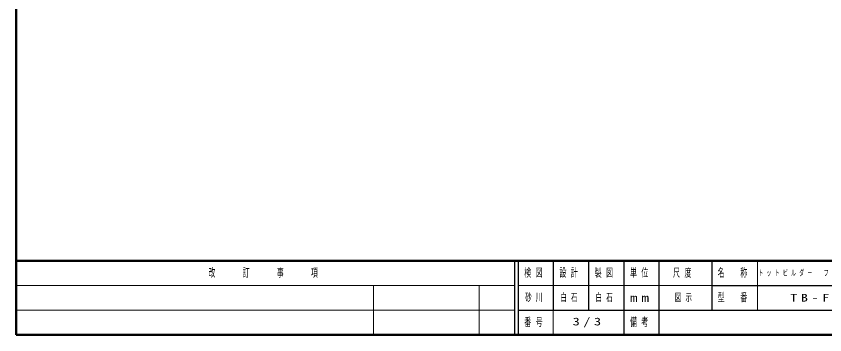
# Model space of a CAD drawing. Units: millimetres on the paper. Extents: x -385 to 0, y -594 to 267.
# Drawn here: x -385 to -155.4, y -594 to -503.6 of the extents above; entities that cross this region are included whole.
import ezdxf

# ---------------------------------------------------------------- set-up
doc = ezdxf.new("R2010")
doc.units = ezdxf.units.MM
doc.layers.add('LY_1', color=7, linetype='Continuous', lineweight=25)
doc.styles.add('ＭＳ ゴシック', font='')
doc.styles.get('ＭＳ ゴシック').set_extended_font_data('MS Gothic')

msp = doc.modelspace()

# ---------------------------------------------------------------- linework, layer by layer
at = {"layer": 'LY_1', "lineweight": 50}
for p, q in [((-385, -327), (-385, -594)), ((-385, -573), (0, -573)), ((-385, -594), (0, -594))]:
    msp.add_line(p, q, dxfattribs=at)
at = {"layer": 'LY_1', "color": 211}
for p, q in [((-243.5, -573), (-243.5, -594)), ((-242.5, -573), (-242.5, -594)), ((-232.5, -573), (-232.5, -587)), ((-222.5, -573), (-222.5, -587)), ((-212.5, -573), (-212.5, -594)), ((-202.5, -573), (-202.5, -587)), ((-187.5, -573), (-187.5, -587)), ((-187.5, -580), (-70, -580)), ((-242.5, -587), (0, -587))]:
    msp.add_line(p, q, dxfattribs=at)
at = {"layer": 'LY_1', "lineweight": 13}
for p, q in [((-174.5, -573), (-174.5, -587)), ((-385, -580), (-243.5, -580)), ((-283.5, -580), (-283.5, -594)), ((-253.5, -580), (-253.5, -594)), ((-242.5, -580), (-187.5, -580)), ((-385, -587), (-243.5, -587)), ((-232.5, -587), (-232.5, -594))]:
    msp.add_line(p, q, dxfattribs=at)
at = {"layer": 'LY_1'}
msp.add_line((-202.5, -587), (-202.5, -594), dxfattribs=at)

# ---------------------------------------------------------------- texts
at = {"layer": 'LY_1', "color": 4, "char_height": 2.346, "attachment_point": 5, "style": 'ＭＳ ゴシック'}
for s, insert in [('\\T1.64;\\W0.6;改\u3000\u3000訂\u3000\u3000事\u3000\u3000項', (-314.25, -576.5)), ('\\T1.64;\\W0.6;検図', (-237.5, -576.5)), ('\\T1.64;\\W0.6;設計', (-227.5, -576.5)), ('\\T1.64;\\W0.6;製図', (-217.5, -576.5)), ('\\T1.64;\\W0.6;単位', (-207.5, -576.5)), ('\\T1.64;\\W0.6;尺度', (-195.25, -576.5)), ('\\T1.64;\\W0.6;名\u3000称', (-181, -576.5)), ('\\T1.5;\\W1.35;mm', (-207.5, -583.5)), ('\\T1.64;\\W0.6;型\u3000番', (-181, -583.5)), ('\\T1.64;\\W0.6;番号', (-237.5, -590.5)), ('\\T1.64;\\W0.6;備考', (-207.5, -590.5))]:
    msp.add_mtext(s, dxfattribs=dict(at, insert=insert))
at = {"layer": 'LY_1', "attachment_point": 4, "style": 'ＭＳ ゴシック'}
for s, insert, char_height in [('\\T1.64;\\W0.6;トットビルダー\u3000ファンファンパーク', (-174.3, -576.5), 1.686), ('\\T1.64;\\W0.6;砂川', (-240.5, -583.5), 2.199), ('\\T1.64;\\W0.6;白石', (-230.5, -583.5), 2.199), ('\\T1.64;\\W0.6;白石', (-220.5, -583.5), 2.199), ('\\T1.64;\\W0.6;図示', (-198, -583.5), 2.199), ('\\T1.5;\\W1.35;TB-F071', (-165.25, -583.5), 2.199), ('\\T1.5;\\W1.35;3/3', (-227, -590.5), 2.199)]:
    msp.add_mtext(s, dxfattribs=dict(at, insert=insert, char_height=char_height))

doc.saveas('drawing.dxf')
